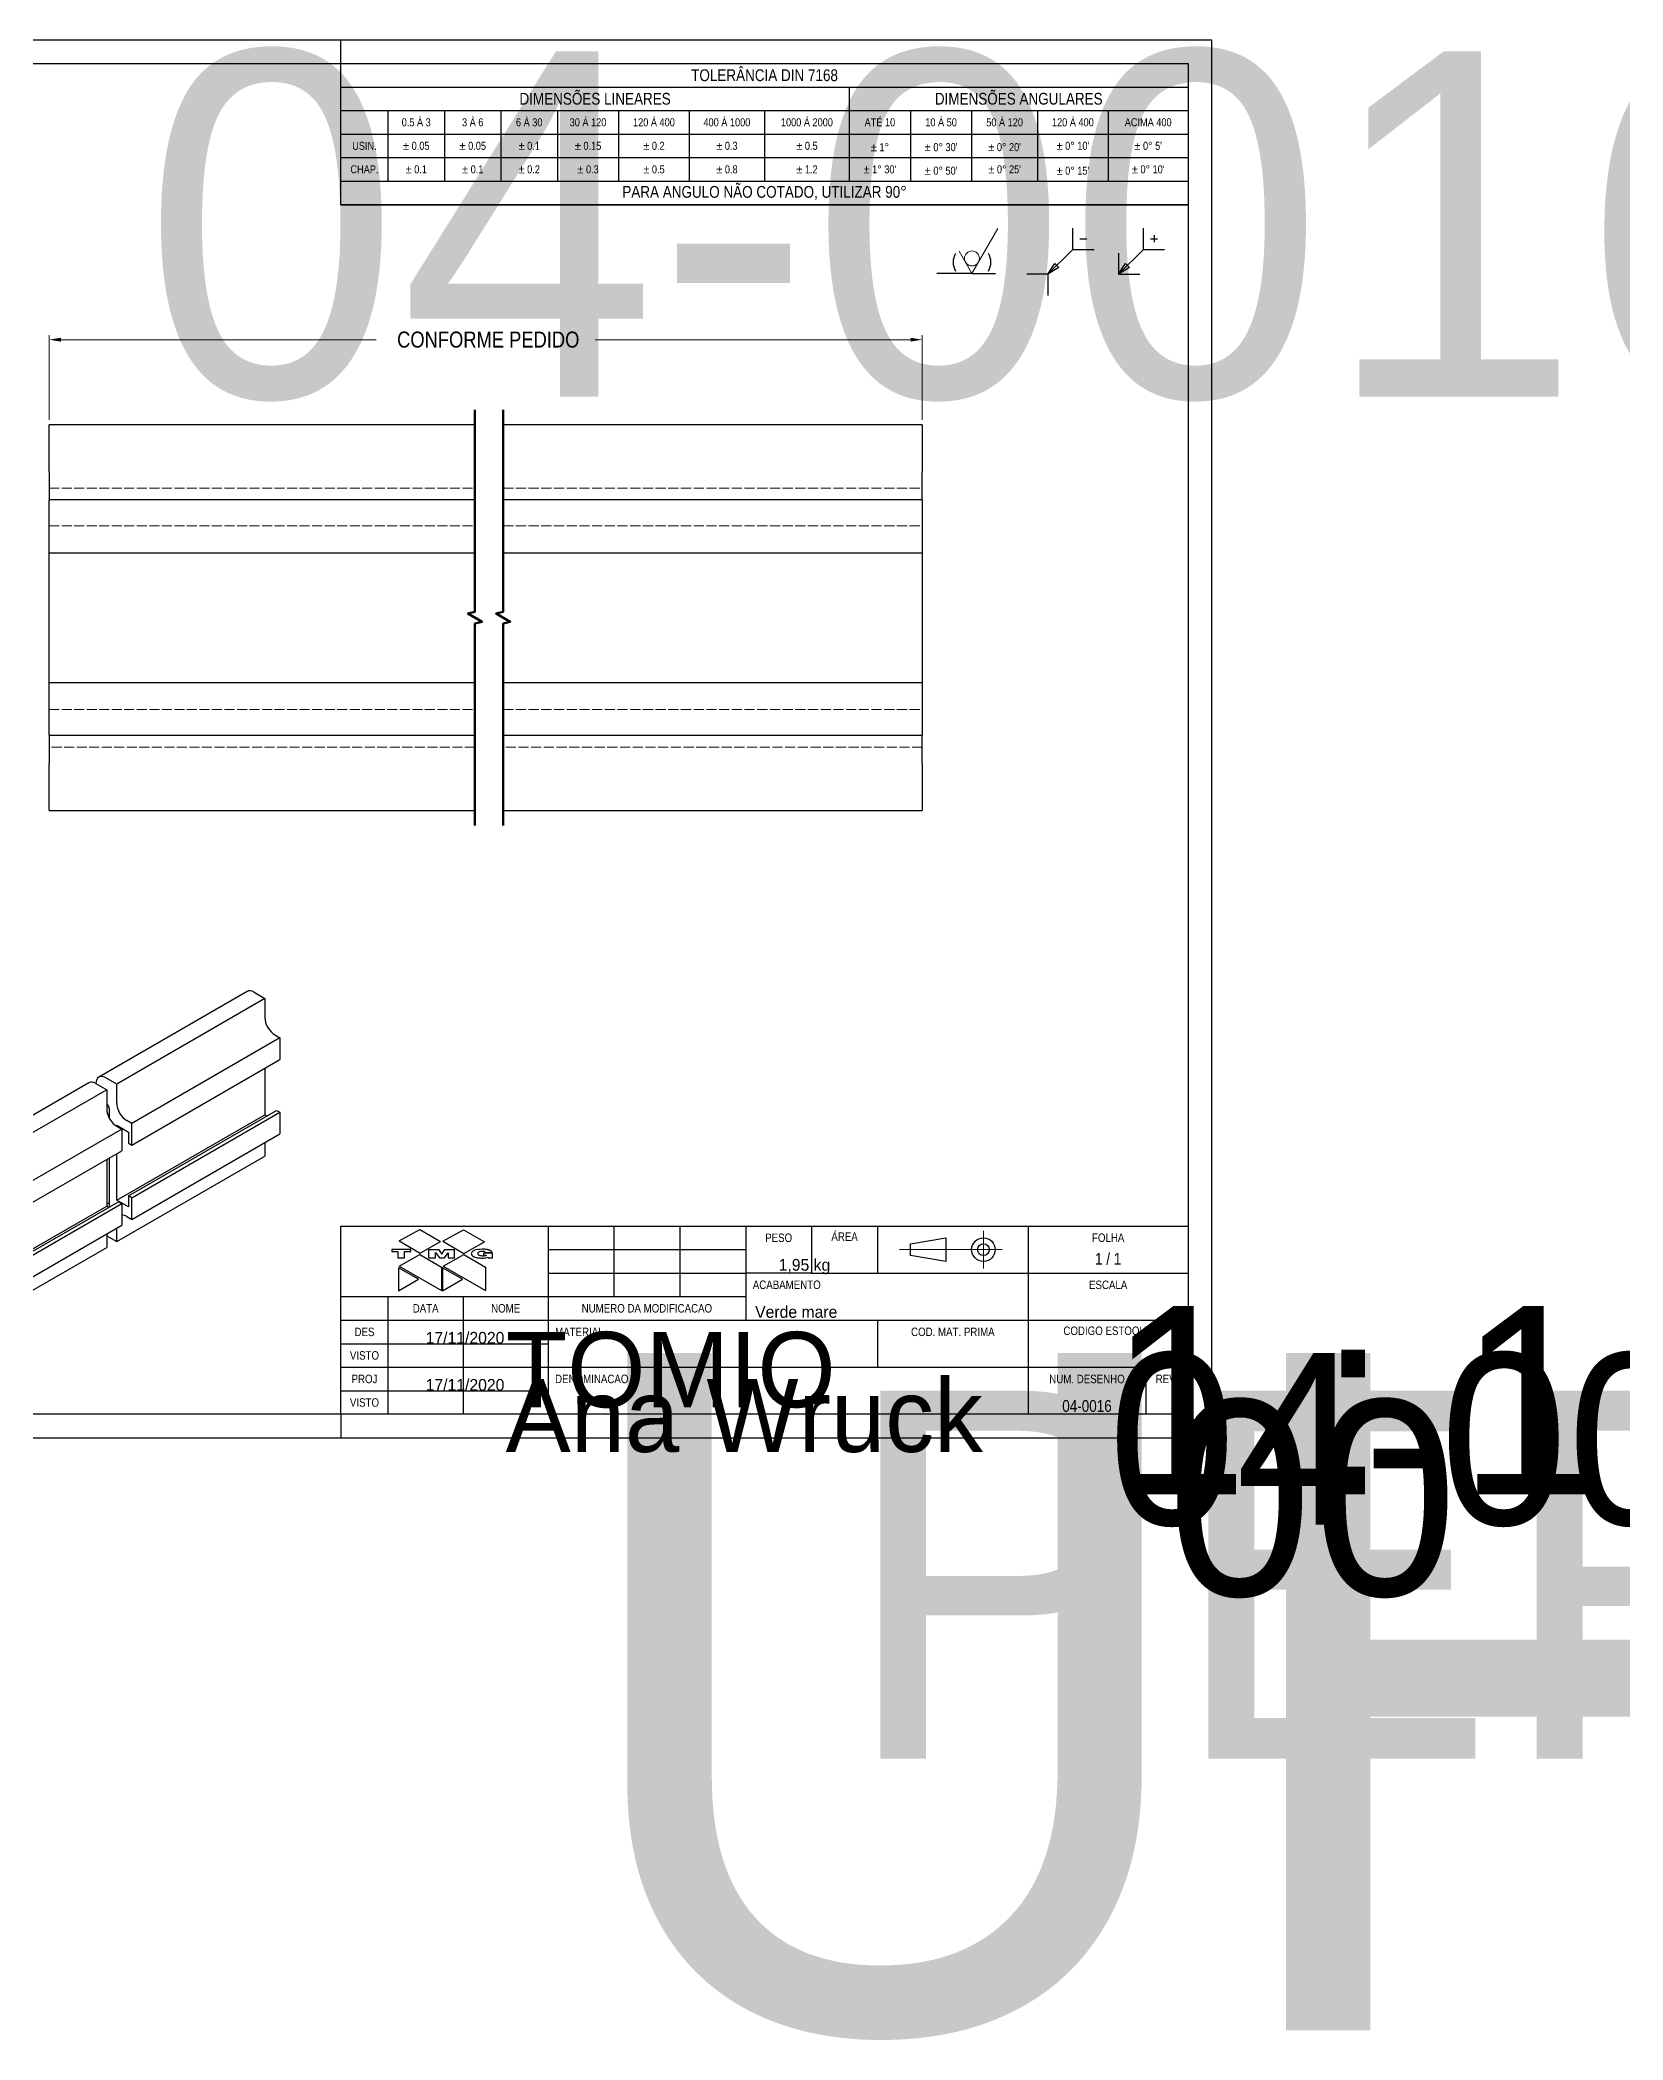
# Model space of a CAD drawing. Header units: millimetres. Extents: x 0 to 3154, y -128 to 297.
# Drawn here: x 171.1 to 507.4, y -127.9 to 297 of the extents above; entities that cross this region are included whole.
import ezdxf
from ezdxf.enums import TextEntityAlignment as Align

# ---------------------------------------------------------------- set-up
doc = ezdxf.new("R2018")
doc.units = ezdxf.units.MM
doc.linetypes.add('DASHED', pattern=[0.2067, 0.1654, -0.0413])
doc.layers.get('0').update_dxf_attribs({"lineweight": 25})
for name, color, linetype, lineweight in [('TMG - Bordas', 7, 'Continuous', 25), ('TMG - Oculta', 7, 'DASHED', 18), ('TMG - Simbolos', 7, 'Continuous', 25), ('TMG - Título', 7, 'Continuous', 25), ('TMG - Visível', 7, 'Continuous', 25)]:
    doc.layers.add(name, color=color, linetype=linetype, lineweight=lineweight)
for name, color, linetype, lineweight, true_color in [('TMG - Cota', 1, 'Continuous', 18, 0xff0000), ('TMG - Laranja', 7, 'Continuous', 9, 0xf49800), ('TMG - Linha de Centro', 5, 'Continuous', 18, 0x0000ff), ('TMG - Linha de Quebra', 5, 'Continuous', 50, 0x0000ff), ('TMG - Marrom', 7, 'Continuous', 9, 0x716f5f), ('TMG - Simbologia Usinagem', 5, 'Continuous', 18, 0x0000ff)]:
    doc.layers.add(name, color=color, linetype=linetype, lineweight=lineweight, true_color=true_color)
doc.styles.get("Standard").update_dxf_attribs({"font": 'technic_.ttf'})
doc.styles.add('TMG - Cota', font='technic_.ttf')
doc.styles.add('TMG - Tolerância', font='technic_.ttf')
doc.dimstyles.new('TMG - Cota', dxfattribs={"dimtxt": 3.4, "dimasz": 2.5, "dimexe": 1, "dimexo": 1, "dimgap": 0.8, "dimtad": 0, "dimrnd": 1e-08, "dimtxsty": 'TMG - Cota', "dimcen": 0.09, "dimdle": 10, "dimclrd": 256, "dimclre": 256, "dimclrt": 256, "dimadec": 0, "dimazin": 0, "dimtfac": 0.470588, "dimtmove": 0, "dimatfit": 3, "dimldrblk": 'Open-1', "dimfxl": 1, "dimtolj": 1, "dimtzin": 0, "dimlwd": -1, "dimlwe": -1, "dimarcsym": 0})

# ---------------------------------------------------------------- blocks, each defined once
blk = doc.blocks.new('Bordas BORDA A3')
at = {"layer": 'TMG - Bordas'}
for p, q in [((420, 297), (0, 297)), ((235, 292), (235, 297)), ((420, 0), (420, 297)), ((235, 5), (235, 0)), ((0, 0), (420, 0))]:
    blk.add_line(p, q, dxfattribs=at)
at = {"layer": 'TMG - Bordas', "lineweight": 30}
for p, q in [((25, 292), (415, 292)), ((235, 292), (415, 292)), ((415, 292), (415, 5)), ((415, 292), (415, 262)), ((415, 5), (25, 5))]:
    blk.add_line(p, q, dxfattribs=at)
at = {"layer": 'TMG - Bordas', "lineweight": 30, "flags": 104}
blk.add_attdef('STOCK_NUMBER', text='', height=4.5, dxfattribs=at).set_placement((192.93, 294.57), align=Align.TOP_CENTER)
at = {"layer": 'TMG - Bordas', "lineweight": 30, "flags": 1}
blk.add_attdef('FILENAME_AND_PATH', text='', height=1.7, rotation=90, dxfattribs=at).set_placement((22.75, 5), align=Align.TOP_CENTER)
blk = doc.blocks.new('Blocos de títulos LEGENDA TMG A4 A3')
at = {"layer": 'TMG - Bordas', "lineweight": 30}
blk.add_line((151.61, 80.53), (195.61, 80.53), dxfattribs=at)
at = {"layer": 'TMG - Laranja', "color": 30, "linetype": 'Continuous', "lineweight": 30, "true_color": 0xf49800}
for p, q in [((164.01, 92.36), (168.34, 94.82)), ((168.34, 94.82), (172.79, 92.22)), ((173.29, 92.29), (177.63, 94.75)), ((177.63, 94.75), (182.08, 92.16)), ((164.01, 92.36), (168.45, 89.76)), ((164.01, 87.01), (168.34, 89.47)), ((168.34, 89.47), (172.95, 86.79)), ((168.45, 89.76), (172.79, 92.22)), ((173.29, 92.29), (177.74, 89.69)), ((173.36, 87.01), (177.69, 89.47)), ((177.69, 89.47), (182.3, 86.79)), ((177.74, 89.69), (182.08, 92.16)), ((164.01, 87.01), (172.95, 81.81)), ((172.95, 86.79), (172.95, 81.81)), ((173.36, 87.01), (182.3, 81.81)), ((182.3, 86.79), (182.3, 81.81))]:
    blk.add_line(p, q, dxfattribs=at)
at = {"layer": 'TMG - Linha de Centro'}
for p, q in [((288.11, 94.53), (288.11, 86.53)), ((292.11, 90.53), (270.27, 90.53))]:
    blk.add_line(p, q, dxfattribs=at)
at = {"layer": 'TMG - Marrom', "color": 251, "linetype": 'Continuous', "lineweight": 30, "true_color": 0x716f5f}
for p, q in [((162.41, 90.58), (162.41, 90.12)), ((166.47, 90.58), (162.41, 90.58)), ((162.41, 90.12), (163.71, 90.12)), ((163.71, 90.12), (163.71, 88.77)), ((165.15, 88.77), (165.15, 90.09)), ((165.15, 90.09), (166.47, 90.09)), ((166.47, 90.09), (166.47, 90.58)), ((170.32, 88.77), (170.32, 90.58)), ((170.32, 90.58), (172.34, 90.58)), ((171.67, 88.77), (171.67, 89.91)), ((171.67, 89.91), (172.52, 88.77)), ((172.34, 90.58), (173.02, 89.53)), ((173.02, 89.53), (173.7, 90.58)), ((173.62, 88.77), (174.39, 89.87)), ((173.7, 90.58), (175.76, 90.58)), ((174.39, 89.87), (174.39, 88.77)), ((175.76, 88.77), (175.76, 90.58)), ((179.32, 89.76), (179.3, 89.67)), ((179.3, 89.67), (179.32, 89.54)), ((179.39, 89.91), (179.32, 89.76)), ((179.32, 89.54), (179.39, 89.36)), ((179.5, 90.07), (179.39, 89.91)), ((179.39, 89.36), (179.48, 89.25)), ((179.48, 89.25), (179.65, 89.12)), ((179.68, 90.21), (179.5, 90.07)), ((179.83, 90.29), (179.68, 90.21)), ((180.01, 90.38), (179.83, 90.29)), ((180.34, 90.49), (180.01, 90.38)), ((180.83, 90.57), (180.34, 90.49)), ((180.73, 89.72), (180.75, 89.8)), ((180.73, 89.61), (180.73, 89.72)), ((180.75, 89.52), (180.73, 89.61)), ((180.75, 89.8), (180.8, 89.91)), ((180.82, 89.43), (180.75, 89.52)), ((180.8, 89.91), (180.86, 89.98)), ((180.89, 89.36), (180.82, 89.43)), ((181.1, 90.58), (180.83, 90.57)), ((180.86, 89.98), (180.97, 90.07)), ((180.97, 89.3), (180.89, 89.36)), ((180.97, 90.07), (181.11, 90.11)), ((181.08, 89.25), (180.97, 89.3)), ((181.24, 89.21), (181.08, 89.25)), ((181.59, 90.61), (181.1, 90.58)), ((181.11, 90.11), (181.33, 90.16)), ((181.33, 90.16), (181.63, 90.18)), ((181.99, 90.62), (181.59, 90.61)), ((181.63, 90.18), (181.9, 90.18)), ((181.9, 90.18), (182.01, 90.16)), ((181.92, 89.74), (181.92, 89.36)), ((183.81, 89.74), (181.92, 89.74)), ((181.92, 89.36), (182.54, 89.36)), ((182.18, 90.6), (181.99, 90.62)), ((182.01, 90.16), (182.12, 90.11)), ((182.12, 90.11), (182.21, 90.08)), ((182.38, 90.57), (182.18, 90.6)), ((182.21, 90.08), (182.32, 90)), ((182.32, 90), (182.38, 89.91)), ((182.45, 89.28), (182.36, 89.23)), ((182.58, 90.55), (182.38, 90.57)), ((182.38, 89.91), (183.75, 89.91)), ((182.54, 89.36), (182.45, 89.28)), ((182.69, 90.53), (182.58, 90.55)), ((182.82, 90.51), (182.69, 90.53)), ((182.95, 90.46), (182.82, 90.51)), ((183.04, 90.44), (182.95, 90.46)), ((183.13, 90.42), (183.04, 90.44)), ((183.24, 90.38), (183.13, 90.42)), ((183.33, 90.33), (183.24, 90.38)), ((183.42, 90.29), (183.33, 90.33)), ((183.48, 90.25), (183.42, 90.29)), ((183.55, 90.2), (183.48, 90.25)), ((183.64, 90.13), (183.55, 90.2)), ((183.68, 90.07), (183.64, 90.13)), ((183.72, 90), (183.68, 90.07)), ((183.75, 89.96), (183.72, 90)), ((183.75, 89.91), (183.75, 89.96)), ((183.81, 88.77), (183.81, 89.74)), ((163.71, 88.77), (165.15, 88.77)), ((163.83, 86.68), (163.83, 81.73)), ((168.12, 84.26), (163.83, 86.68)), ((170.32, 88.77), (171.67, 88.77)), ((172.52, 88.77), (173.62, 88.77)), ((173.18, 86.68), (173.18, 81.73)), ((177.47, 84.26), (173.18, 86.68)), ((174.39, 88.77), (175.76, 88.77)), ((179.65, 89.12), (179.85, 89.01)), ((179.85, 89.01), (179.96, 88.97)), ((179.96, 88.97), (180.12, 88.92)), ((180.12, 88.92), (180.31, 88.86)), ((180.31, 88.86), (180.49, 88.81)), ((180.49, 88.81), (180.69, 88.79)), ((180.69, 88.79), (180.84, 88.77)), ((180.84, 88.77), (181.11, 88.75)), ((181.11, 88.75), (181.33, 88.73)), ((181.46, 89.17), (181.24, 89.21)), ((181.33, 88.73), (181.41, 88.73)), ((181.41, 88.73), (181.63, 88.73)), ((181.68, 89.14), (181.46, 89.17)), ((181.63, 88.73), (181.85, 88.73)), ((181.81, 89.14), (181.68, 89.14)), ((181.94, 89.14), (181.81, 89.14)), ((181.85, 88.73), (182.21, 88.77)), ((182.1, 89.17), (181.94, 89.14)), ((182.23, 89.19), (182.1, 89.17)), ((182.21, 88.77), (182.43, 88.79)), ((182.36, 89.23), (182.23, 89.19)), ((182.43, 88.79), (182.69, 88.88)), ((182.69, 88.88), (182.87, 88.95)), ((182.87, 88.95), (182.89, 88.77)), ((182.89, 88.77), (183.81, 88.77)), ((163.83, 81.73), (168.12, 84.26)), ((173.18, 81.73), (177.47, 84.26))]:
    blk.add_line(p, q, dxfattribs=at)
at = {"layer": 'TMG - Simbolos', "lineweight": 30}
for p, q in [((151.61, 95.53), (331.61, 95.53)), ((151.61, 55.53), (151.61, 95.53)), ((195.61, 95.53), (195.61, 55.53)), ((209.61, 95.53), (209.61, 80.53)), ((223.61, 95.53), (223.61, 80.53)), ((237.61, 95.53), (237.61, 80.53)), ((265.61, 95.53), (265.61, 85.53)), ((297.61, 95.53), (297.61, 55.53)), ((331.61, 95.53), (331.61, 55.53)), ((195.61, 90.53), (237.61, 90.53)), ((161.61, 80.53), (161.61, 55.53)), ((177.61, 80.53), (177.61, 55.53)), ((195.61, 80.53), (237.61, 80.53)), ((151.61, 75.53), (195.61, 75.53)), ((195.61, 75.53), (331.61, 75.53)), ((265.61, 75.53), (265.61, 65.53)), ((151.61, 70.53), (195.61, 70.53)), ((151.61, 65.53), (195.61, 65.53)), ((195.61, 65.53), (331.61, 65.53)), ((151.61, 60.53), (195.61, 60.53)), ((331.61, 55.53), (151.61, 55.53))]:
    blk.add_line(p, q, dxfattribs=at)
at = {"layer": 'TMG - Simbolos'}
for p, q in [((251.61, 95.53), (251.61, 85.53)), ((272.61, 91.78), (280.11, 93.03)), ((272.61, 89.28), (272.61, 91.78)), ((280.11, 88.03), (272.61, 89.28)), ((280.11, 93.03), (280.11, 88.03)), ((195.61, 85.53), (237.61, 85.53)), ((251.61, 85.53), (237.61, 85.53)), ((251.61, 85.53), (265.61, 85.53)), ((265.61, 85.53), (331.61, 85.53)), ((237.61, 80.53), (237.61, 75.53)), ((322.61, 65.53), (322.61, 55.53))]:
    blk.add_line(p, q, dxfattribs=at)
at = {"layer": 'TMG - Simbolos', "color": 7}
blk.add_line((331.61, 55.53), (336.61, 50.53), dxfattribs=at)
at = {"layer": 'TMG - Simbolos'}
for radius in [2.5, 1.25]:
    blk.add_circle((288.11, 90.53), radius, dxfattribs=at)
at = {"layer": 'TMG - Simbolos', "char_height": 1.8, "style": 'TMG - Tolerância'}
for s, insert, attachment_point in [('\\fTechnic|b0|i0;\\H1.8000;PESO', (244.61, 93.03), 5), ('\\fTechnic|b0|i0;\\H1.8000;ÁREA', (258.61, 93.28), 5), ('\\fTechnic|b0|i0;\\H1.8000;FOLHA', (314.61, 93.04), 5), ('\\fTechnic|b0|i0;\\H1.8000;ACABAMENTO', (239.11, 83.04), 4), ('\\fTechnic|b0|i0;\\H1.8000;ESCALA', (314.61, 83.03), 5), ('\\fTechnic|b0|i0;\\H1.8000;DATA', (169.61, 78.04), 5), ('\\fTechnic|b0|i0;\\H1.8000;NOME', (186.61, 78.04), 5), ('\\fTechnic|b0|i0;\\H1.8000;NUMERO DA MODIFICACAO', (216.61, 78.04), 5), ('\\fTechnic|b0|i0;\\H1.8000;COD. MAT. PRIMA', (281.61, 73.04), 5), ('\\fTechnic|b0|i0;\\H1.8000;CODIGO ESTOQUE', (314.61, 73.03), 5), ('\\fTechnic|b0|i0;\\H1.8000;VISTO', (156.61, 68.03), 5), ('\\fTechnic|b0|i0;\\H1.8000;DENOMINACAO', (197.11, 63.04), 4), ('\\fTechnic|b0|i0;\\H1.8000;NUM. DESENHO', (310.11, 63.03), 5), ('\\fTechnic|b0|i0;\\H1.8000;REV.', (327.11, 63.05), 5)]:
    blk.add_mtext(s, dxfattribs=dict(at, insert=insert, attachment_point=attachment_point))
at = {"layer": 'TMG - Simbolos', "style": 'TMG - Tolerância'}
for s, insert, char_height, width, attachment_point in [('\\fTechnic|b0|i0;\\H2.5000;1 / 1', (314.61, 88.55), 2.5, 40.009, 5), ('\\fTechnic|b0|i0;\\H1.8000;DES', (156.61, 73.03), 1.8, 6.6594, 5), ('\\fTechnic|b0|i0;\\H1.8000;MATERIAL', (197.11, 73.04), 1.8, 12.5739, 4), ('\\fTechnic|b0|i0;\\H1.8000;PROJ', (156.61, 63.04), 1.8, 6.6594, 5), ('\\fTechnic|b0|i0;\\H1.8000;VISTO', (156.61, 58.03), 1.8, 7.058, 5), ('\\fTechnic|b0|i0;\\H2.5000;04-0016', (310.11, 58.55), 2.5, 41.5109, 2)]:
    blk.add_mtext(s, dxfattribs=dict(at, insert=insert, char_height=char_height, width=width, attachment_point=attachment_point))
at = {"layer": 'TMG - Simbolos', "lineweight": 30, "flags": 104}
for tag, height, p in [('RLM_3', 1.8, (202.61, 93.03)), ('RLM_6', 1.8, (216.61, 93.03)), ('RLM_9', 1.8, (230.61, 93.03)), ('RLM_2', 1.8, (202.61, 88.03)), ('RLM_5', 1.8, (216.61, 88.03)), ('RLM_8', 1.8, (230.61, 88.03)), ('MASS\\P2;', 2.5, (244.61, 88.53)), ('ÁREA', 2.5, (258.61, 88.53)), ('RLM_1', 1.8, (202.61, 83.03)), ('RLM_4', 1.8, (216.61, 83.03)), ('RLM_7', 1.8, (230.61, 83.03)), ('ACABAMENTO', 2.5, (239.61, 78.53)), ('APPEARANCE', 2.5, (239.61, 78.53)), ('Initial_View_Scale', 2.5, (314.61, 78.53)), ('CHECKED_DATE', 1.8, (169.61, 73.03)), ('DESIGNER', 1.8, (186.61, 73.03)), ('MATERIAL', 2.5, (197.61, 68.53)), ('MATERIAL', 2.5, (197.61, 68.53)), ('STOCK_NUMBER', 2.5, (314.61, 68.53)), ('PROJECT', 1.8, (186.61, 63.03)), ('ENG_APPROVAL_DATE', 1.8, (169.61, 63.03)), ('DESCRIPTION', 2.5, (257.61, 60.53)), ('REVISION_NUMBER', 2.5, (327.11, 58.53))]:
    blk.add_attdef(tag, text='', height=height, dxfattribs=at).set_placement(p, align=Align.TOP_CENTER)
blk = doc.blocks.new('TMG.Rebarba')
at = {"layer": 'TMG - Simbolos'}
for p, q in [((-4.85, 2.65), (-4.85, 7.15)), ((-3.35, 4.9), (-1.85, 4.9)), ((10.15, 2.65), (10.15, 7.15)), ((11.65, 4.9), (13.15, 4.9)), ((12.4, 5.65), (12.4, 4.15)), ((-10.15, -2.65), (-4.85, 2.65)), ((-4.85, 2.65), (-0.35, 2.65)), ((4.85, -2.65), (10.15, 2.65)), ((4.85, 1.85), (4.85, -2.65)), ((10.15, 2.65), (14.65, 2.65)), ((-10.15, -2.65), (-14.65, -2.65)), ((-10.15, -2.65), (-8.67, -0.32)), ((-7.82, -1.17), (-10.15, -2.65)), ((-10.15, -2.65), (-10.15, -7.15)), ((-8.67, -0.32), (-7.82, -1.17)), ((4.85, -2.65), (6.33, -0.32)), ((7.18, -1.17), (4.85, -2.65)), ((4.85, -2.65), (9.35, -2.65)), ((6.33, -0.32), (7.18, -1.17))]:
    blk.add_line(p, q, dxfattribs=at)
blk = doc.blocks.new('Tolerâncias DIN 7168')
at = {"layer": 'TMG - Simbolos', "lineweight": 30}
for p, q in [((-180, -30), (-180, 0)), ((-180, -5), (0, -5)), ((-72, -5), (-72, -25)), ((-180, -10), (0, -10)), ((-170, -10), (-170, -25)), ((-158, -10), (-158, -25)), ((-146, -10), (-146, -25)), ((-134, -10), (-134, -25)), ((-121, -10), (-121, -25)), ((-106, -10), (-106, -25)), ((-90, -10), (-90, -25)), ((-59, -10), (-59, -25)), ((-46, -10), (-46, -25)), ((-32, -10), (-32, -25)), ((-17, -10), (-17, -25)), ((-180, -15), (0, -15)), ((-180, -20), (0, -20)), ((-180, -25), (0, -25)), ((-180, -30), (0, -30)), ((0, -30), (-180, -30))]:
    blk.add_line(p, q, dxfattribs=at)
at = {"layer": 'TMG - Simbolos'}
for p, q in [((-180, 0), (0, 0)), ((0, 0), (0, -30))]:
    blk.add_line(p, q, dxfattribs=at)
at = {"layer": 'TMG - Simbolos', "attachment_point": 5, "style": 'TMG - Tolerância'}
for s, insert, char_height in [('\\fTechnic|b0|i0;\\H2.5000;TOLERÂNCIA DIN 7168', (-90, -2.5), 2.5), ('\\fTechnic|b0|i0;\\H2.5000;DIMENSÕES LINEARES', (-126, -7.5), 2.5), ('\\fTechnic|b0|i0;\\H2.5000;DIMENSÕES ANGULARES', (-36, -7.5), 2.5), ('\\fTechnic|b0|i0;\\H1.7000;0.5 À 3', (-164, -12.5), 1.7), ('\\fTechnic|b0|i0;\\H1.7000;3 À 6', (-152, -12.5), 1.7), ('\\fTechnic|b0|i0;\\H1.7000;6 À 30', (-140, -12.5), 1.7), ('\\fTechnic|b0|i0;\\H1.7000;30 À 120', (-127.5, -12.5), 1.7), ('\\fTechnic|b0|i0;\\H1.7000;120 À 400', (-113.5, -12.5), 1.7), ('\\fTechnic|b0|i0;\\H1.7000;400 À 1000', (-98, -12.5), 1.7), ('\\fTechnic|b0|i0;\\H1.7000;1000 À 2000', (-81, -12.5), 1.7), ('\\fTechnic|b0|i0;\\H1.7000;ATÉ 10', (-65.5, -12.5), 1.7), ('\\fTechnic|b0|i0;\\H1.7000;10 À 50', (-52.5, -12.5), 1.7), ('\\fTechnic|b0|i0;\\H1.7000;50 À 120', (-39, -12.5), 1.7), ('\\fTechnic|b0|i0;\\H1.7000;120 À 400', (-24.5, -12.5), 1.7), ('\\fTechnic|b0|i0;\\H1.7000;ACIMA 400', (-8.5, -12.49), 1.7), ('\\fTechnic|b0|i0;\\H1.7000;USIN.', (-175, -17.5), 1.7), ('\\fTechnic|b0|i0;\\H1.7000;± 0.05', (-164, -17.49), 1.7), ('\\fTechnic|b0|i0;\\H1.7000;± 0.05', (-152, -17.49), 1.7), ('\\fTechnic|b0|i0;\\H1.7000;± 0.1', (-140, -17.49), 1.7), ('\\fTechnic|b0|i0;\\H1.7000;± 0.15', (-127.5, -17.49), 1.7), ('\\fTechnic|b0|i0;\\H1.7000;± 0.2', (-113.5, -17.49), 1.7), ('\\fTechnic|b0|i0;\\H1.7000;± 0.3', (-98, -17.49), 1.7), ('\\fTechnic|b0|i0;\\H1.7000;± 0.5', (-81, -17.49), 1.7), ('\\fTechnic|b0|i0;\\H1.7000;± 1°\\fTechnic|b0|i0;\\H1.6000;\\P', (-65.5, -17.78), 1.7), ("\\fTechnic|b0|i0;\\H1.7000;± 0° 30'\\fTechnic|b0|i0;\\H1.6000;\\P", (-52.5, -17.78), 1.7), ("\\fTechnic|b0|i0;\\H1.7000;± 0° 20'\\fTechnic|b0|i0;\\H1.6000;\\P", (-39, -17.78), 1.7), ("\\fTechnic|b0|i0;\\H1.7000;± 0° 10'", (-24.5, -17.49), 1.7), ("\\fTechnic|b0|i0;\\H1.7000;± 0° 5'", (-8.5, -17.49), 1.7), ('\\fTechnic|b0|i0;\\H1.7000;CHAP.', (-175, -22.49), 1.7), ('\\fTechnic|b0|i0;\\H1.7000;± 0.1', (-164, -22.49), 1.7), ('\\fTechnic|b0|i0;\\H1.7000;± 0.1', (-152, -22.49), 1.7), ('\\fTechnic|b0|i0;\\H1.7000;± 0.2', (-140, -22.49), 1.7), ('\\fTechnic|b0|i0;\\H1.7000;± 0.3', (-127.5, -22.49), 1.7), ('\\fTechnic|b0|i0;\\H2.5000;PARA ANGULO NÃO COTADO, UTILIZAR 90°', (-90, -27.5), 2.5), ('\\fTechnic|b0|i0;\\H1.7000;± 0.5', (-113.5, -22.49), 1.7), ('\\fTechnic|b0|i0;\\H1.7000;± 0.8', (-98, -22.5), 1.7), ('\\fTechnic|b0|i0;\\H1.7000;± 1.2', (-81, -22.49), 1.7), ("\\fTechnic|b0|i0;\\H1.7000;± 1° 30'", (-65.5, -22.49), 1.7), ("\\fTechnic|b0|i0;\\H1.7000;± 0° 50'\\fTechnic|b0|i0;\\H1.6000;\\P", (-52.5, -22.78), 1.7), ("\\fTechnic|b0|i0;\\H1.7000;± 0° 25'", (-39, -22.49), 1.7), ("\\fTechnic|b0|i0;\\H1.7000;± 0° 15'\\fTechnic|b0|i0;\\H1.6000;\\P", (-24.5, -22.78), 1.7), ("\\fTechnic|b0|i0;\\H1.7000;± 0° 10'", (-8.5, -22.49), 1.7)]:
    blk.add_mtext(s, dxfattribs=dict(at, insert=insert, char_height=char_height))
blk = doc.blocks.new('(U.P.)')
at = {"layer": 'TMG - Simbologia Usinagem', "lineweight": 18}
for p, q in [((13, 9.53), (7.5, 0)), ((7.5, 0), (4.75, 4.76))]:
    blk.add_line(p, q, dxfattribs=at)
at = {"layer": 'TMG - Simbologia Usinagem'}
blk.add_circle((7.5, 3.18), 1.59, dxfattribs=at)
at = {"layer": 'TMG - Título'}
for q in [(0, 0), (12.5, 0)]:
    blk.add_line((7.5, 0), q, dxfattribs=at)
for start, end in [(151.9454, 208.0546), (331.9454, 28.0546)]:
    blk.add_arc((7.5, 2.38), 4, start, end, dxfattribs=at)
blk = doc.blocks.new('*D36')
at = {"layer": 'Defpoints', "color": 0, "transparency": 16777216}
for p in [(173.02, 233.32), (173.02, 215.27), (358.51, 215.27)]:
    blk.add_point(p, dxfattribs=at)
at = {"layer": 'TMG - Cota', "transparency": 16777216}
for p, q in [((173.02, 216.27), (173.02, 234.32)), ((358.51, 216.27), (358.51, 234.32)), ((175.52, 233.32), (242.52, 233.32)), ((356.01, 233.32), (289.01, 233.32))]:
    blk.add_line(p, q, dxfattribs=at)
for points in [[(175.52, 233.74), (175.52, 232.91), (173.02, 233.32)], [(356.01, 233.74), (356.01, 232.91), (358.51, 233.32)]]:
    blk.add_solid(points, dxfattribs=at)
at = {"layer": 'TMG - Cota', "transparency": 16777216, "insert": (265.76, 235.05), "char_height": 3.4, "attachment_point": 2, "style": 'TMG - Cota'}
blk.add_mtext('\\A1; \\fTechnic|b0|i0;\\H3.4000;CONFORME PEDIDO', dxfattribs=at)
blk = doc.blocks.new('Open-1')
at = {"color": 0}
for p, q in [((0, 0), (-1, 0.25)), ((-1, 0), (0, 0)), ((-1, -0.25), (0, 0))]:
    blk.add_line(p, q, dxfattribs=at)

msp = doc.modelspace()

# ---------------------------------------------------------------- linework, layer by layer
at = {"layer": 'TMG - Linha de Quebra', "flags": 128}
for points in [[(263.47512, 130.09297), (263.47512, 173.00002), (264.97512, 173.40195), (261.97512, 175.134), (263.47512, 175.53592), (263.47512, 218.44297)], [(269.47512, 130.09297), (269.47512, 173.00002), (270.97512, 173.40195), (267.97512, 175.134), (269.47512, 175.53592), (269.47512, 218.44297)]]:
    msp.add_lwpolyline(points, dxfattribs=at)
at = {"layer": 'TMG - Oculta', "ltscale": 12.871565}
for p, q in [((173.01633, 201.76797), (263.47512, 201.76797)), ((173.01633, 193.76797), (263.47512, 193.76797)), ((173.01633, 154.76797), (263.47512, 154.76797)), ((263.47512, 146.76797), (173.01633, 146.76797))]:
    msp.add_line(p, q, dxfattribs=at)
at = {"layer": 'TMG - Oculta', "ltscale": 13.05318}
for p, q in [((269.47512, 201.76797), (358.51216, 201.76797)), ((269.47512, 193.76797), (358.51216, 193.76797)), ((269.47512, 154.76797), (358.51216, 154.76797)), ((358.51216, 146.76797), (269.47512, 146.76797))]:
    msp.add_line(p, q, dxfattribs=at)
at = {"layer": 'TMG - Visível'}
for p, q in [((173.01633, 205.26797), (173.01633, 215.26797)), ((263.47512, 215.26797), (173.01633, 215.26797)), ((358.51216, 215.26797), (269.47512, 215.26797)), ((358.51216, 215.26797), (358.51216, 205.26797)), ((173.01633, 205.26797), (173.01633, 199.26797)), ((358.51216, 199.26797), (358.51216, 205.26797)), ((173.01633, 188.01797), (173.01633, 199.26797)), ((263.47512, 199.26797), (173.01633, 199.26797)), ((358.51216, 199.26797), (269.47512, 199.26797)), ((358.51216, 199.26797), (358.51216, 188.01797)), ((173.01633, 160.51797), (173.01633, 188.01797)), ((173.01633, 188.01797), (263.47512, 188.01797)), ((269.47512, 188.01797), (358.51216, 188.01797)), ((358.51216, 188.01797), (358.51216, 160.51797)), ((173.01633, 149.26797), (173.01633, 160.51797)), ((173.01633, 160.51797), (263.47512, 160.51797)), ((269.47512, 160.51797), (358.51216, 160.51797)), ((358.51216, 160.51797), (358.51216, 149.26797)), ((173.01633, 149.26797), (263.47512, 149.26797)), ((173.01633, 149.26797), (173.01633, 143.26797)), ((269.47512, 149.26797), (358.51216, 149.26797)), ((358.51216, 143.26797), (358.51216, 149.26797)), ((173.01633, 133.26797), (173.01633, 143.26797)), ((358.51216, 143.26797), (358.51216, 133.26797)), ((173.01633, 133.26797), (263.47512, 133.26797)), ((269.47512, 133.26797), (358.51216, 133.26797)), ((215.0504, 94.82398), (183.57105, 76.64937)), ((216.5504, 94.6754), (218.8485, 93.34859)), ((218.8485, 93.34859), (187.36915, 75.17398)), ((218.8485, 93.34859), (218.8485, 89.26611)), ((220.96982, 85.59187), (222.03048, 84.9795)), ((222.03048, 84.9795), (190.55113, 66.80489)), ((222.03048, 84.9795), (222.03048, 80.38671)), ((187.36915, 75.17398), (185.07105, 76.50079)), ((190.55113, 62.2121), (222.03048, 80.38671)), ((218.8485, 78.54959), (218.8485, 68.64957)), ((181.44973, 75.42463), (149.46772, 56.95981)), ((185.24783, 73.94924), (153.26582, 55.48441)), ((182.94973, 75.27604), (185.24783, 73.94924)), ((185.24783, 73.94924), (185.24783, 69.86675)), ((187.36915, 71.0915), (187.36915, 75.17398)), ((185.77816, 69.96882), (185.77816, 67.94038)), ((187.36915, 50.47496), (218.8485, 68.64957)), ((189.84402, 51.39352), (221.32337, 69.56813)), ((190.55113, 50.98527), (222.03048, 69.15988)), ((218.8485, 68.64957), (219.29044, 68.39441)), ((221.32337, 69.56813), (222.03048, 69.15988)), ((222.03048, 69.15988), (222.03048, 64.56709)), ((188.42981, 65.58015), (156.4478, 47.11532)), ((187.36915, 66.19252), (187.36915, 66.39664)), ((187.36915, 66.39664), (189.84402, 64.96777)), ((187.36915, 66.19252), (188.42981, 65.58015)), ((188.42981, 65.58015), (188.42981, 60.98735)), ((190.55113, 66.80489), (189.49047, 67.41726)), ((189.84402, 64.96777), (189.84402, 62.62035)), ((190.55113, 62.2121), (190.55113, 66.80489)), ((190.55113, 46.39248), (222.03048, 64.56709)), ((156.4478, 42.52253), (188.42981, 60.98735)), ((187.36915, 50.47496), (187.36915, 60.37498)), ((187.36915, 41.69762), (218.8485, 59.87223)), ((189.84402, 62.62035), (190.55113, 62.2121)), ((218.8485, 62.72997), (218.8485, 59.87223)), ((185.24783, 59.15024), (185.24783, 49.25021)), ((185.77816, 59.45642), (185.77816, 49.04609)), ((190.55113, 50.98527), (189.84402, 51.39352)), ((189.84402, 51.39352), (189.84402, 49.04609)), ((153.26582, 30.78539), (185.24783, 49.25021)), ((155.74069, 31.70395), (187.7227, 50.16877)), ((156.4478, 31.2957), (188.42981, 49.76052)), ((185.77816, 49.95864), (185.24783, 49.65245)), ((185.24783, 49.25021), (185.68977, 48.99506)), ((189.84402, 49.04609), (187.36915, 50.47496)), ((187.7227, 50.16877), (188.42981, 49.76052)), ((188.42981, 49.76052), (188.42981, 45.16773)), ((189.49047, 47.00485), (190.55113, 46.39248)), ((190.55113, 46.39248), (190.55113, 50.98527)), ((156.4478, 26.70291), (188.42981, 45.16773)), ((185.24783, 43.33061), (185.24783, 40.47288)), ((185.24783, 42.92237), (187.36915, 41.69762)), ((187.36915, 41.69762), (187.36915, 44.55536)), ((153.26582, 22.00805), (185.24783, 40.47288))]:
    msp.add_line(p, q, dxfattribs=at)
for centre, major_axis, start_param, end_param in [((216.5504, 92.22591), (-1.5, 2.59808), 5.497787144, 6.283185307), ((220.96982, 88.04136), (-1.5, 2.59808), 0.785398163, 2.35619449), ((185.07105, 74.0513), (-1.5, 2.59808), 5.497787144, 7.068583471), ((182.94973, 72.82655), (-1.5, 2.59808), 5.497787144, 6.283185307), ((185.24783, 70.275), (0.375, -0.64952), 0.785398163, 2.35619449), ((187.36915, 68.64201), (1.5, -2.59808), 3.926990817, 5.497787144), ((189.49047, 69.86675), (-1.5, 2.59808), 0.785398163, 2.35619449), ((189.49047, 44.55536), (-1.5, 2.59808), 5.497787144, 6.02138592)]:
    msp.add_ellipse(centre, major_axis=major_axis, ratio=0.577350269, start_param=start_param, end_param=end_param, dxfattribs=at)

# ---------------------------------------------------------------- block references
ref = msp.add_blockref('Bordas BORDA A3', (0, 0))
lines = msp.add_mtext('04-0016', dxfattribs={"layer": 'TMG - Bordas', "insert": (192.93464, 294.56999), "char_height": 73.368602, "attachment_point": 1})
ref.add_attrib('STOCK_NUMBER', '', (192.93464, 294.56999), dxfattribs={"flags": 104}).embed_mtext(lines)
for name, p in [('Tolerâncias DIN 7168', (415, 292)), ('(U.P.)', (361.5725, 247.40766)), ('TMG.Rebarba', (395.34847, 249.86192))]:
    msp.add_blockref(name, p)
ref = msp.add_blockref('Blocos de títulos LEGENDA TMG A4 A3', (83.39166, -50.53388))
lines = msp.add_mtext('04-0016', dxfattribs={"layer": 'TMG - Simbolos', "insert": (398, 18), "char_height": 36.470859, "attachment_point": 1})
ref.add_attrib('STOCK_NUMBER', '', (398, 18), dxfattribs={"flags": 104}).embed_mtext(lines)
lines = msp.add_mtext('1 : 1', dxfattribs={"layer": 'TMG - Simbolos', "insert": (398, 28), "char_height": 40.008973, "attachment_point": 1})
ref.add_attrib('Initial_View_Scale', '', (398, 28), dxfattribs={"flags": 104}).embed_mtext(lines)
lines = msp.add_mtext('UHMW - Verde', dxfattribs={"layer": 'TMG - Simbolos', "insert": (281, 18), "char_height": 143.9043663, "attachment_point": 1})
ref.add_attrib('MATERIAL', '', (281, 18), dxfattribs={"flags": 104}).embed_mtext(lines)
lines = msp.add_mtext('PERFIL DESLIZAMENTO GUIA DUPLO PGE 80-25 VERDE', dxfattribs={"layer": 'TMG - Simbolos', "insert": (341, 10), "char_height": 78.1885147, "attachment_point": 1})
ref.add_attrib('DESCRIPTION', '', (341, 10), dxfattribs={"flags": 104}).embed_mtext(lines)
lines = msp.add_mtext('TOMIO', dxfattribs={"layer": 'TMG - Simbolos', "insert": (270, 22.5), "char_height": 15.998643, "attachment_point": 1})
ref.add_attrib('DESIGNER', '', (270, 22.5), dxfattribs={"flags": 104}).embed_mtext(lines)
lines = msp.add_mtext('Ana Wruck', dxfattribs={"layer": 'TMG - Simbolos', "insert": (270, 12.5), "char_height": 15.502826, "attachment_point": 1})
ref.add_attrib('PROJECT', '', (270, 12.5), dxfattribs={"flags": 104}).embed_mtext(lines)
lines = msp.add_mtext('17/11/2020', dxfattribs={"layer": 'TMG - Simbolos', "insert": (253, 22.5), "char_height": 2.5, "attachment_point": 1})
ref.add_attrib('CHECKED_DATE', '', (253, 22.5), dxfattribs={"flags": 104}).embed_mtext(lines)
lines = msp.add_mtext('17/11/2020', dxfattribs={"layer": 'TMG - Simbolos', "insert": (253, 12.5), "char_height": 2.5, "attachment_point": 1})
ref.add_attrib('ENG_APPROVAL_DATE', '', (253, 12.5), dxfattribs={"flags": 104}).embed_mtext(lines)
lines = msp.add_mtext('00', dxfattribs={"layer": 'TMG - Simbolos', "insert": (410.5, 8), "char_height": 41.510858, "attachment_point": 1})
ref.add_attrib('REVISION_NUMBER', '', (410.5, 8), dxfattribs={"flags": 104}).embed_mtext(lines)
lines = msp.add_mtext('1,95 kg', dxfattribs={"layer": 'TMG - Simbolos', "insert": (328, 38), "char_height": 2.5, "attachment_point": 1})
ref.add_attrib('MASS\\P2;', '', (328, 38), dxfattribs={"flags": 104}).embed_mtext(lines)
lines = msp.add_mtext('Verde mare', dxfattribs={"layer": 'TMG - Simbolos', "insert": (323, 28), "char_height": 2.5, "attachment_point": 1})
ref.add_attrib('APPEARANCE', '', (323, 28), dxfattribs={"flags": 104}).embed_mtext(lines)

# ---------------------------------------------------------------- dimensions: what is measured, and where the dimension line sits
at = {"layer": 'TMG - Cota'}
dim = msp.add_linear_dim(base=(173.01633, 233.32419), p1=(358.51216, 215.26797), p2=(173.01633, 215.26797), angle=180, text=' \\fTechnic|b0|i0;\\H3.4000;CONFORME PEDIDO', dimstyle='TMG - Cota', override={"dimgap": 0.8, "dimdec": 2, "dimlfac": 16.17287, "dimtol": 0, "dimlim": 0, "dimtp": 0, "dimtm": 0, "dimtdec": 2, "dimtofl": 0, "dimatfit": 1}, dxfattribs=at)
dim.commit()
dim.dimension.update_dxf_attribs({"geometry": '*D36', "text_midpoint": (265.76425, 233.32419), "dimtype": 160})

doc.saveas('drawing.dxf')
